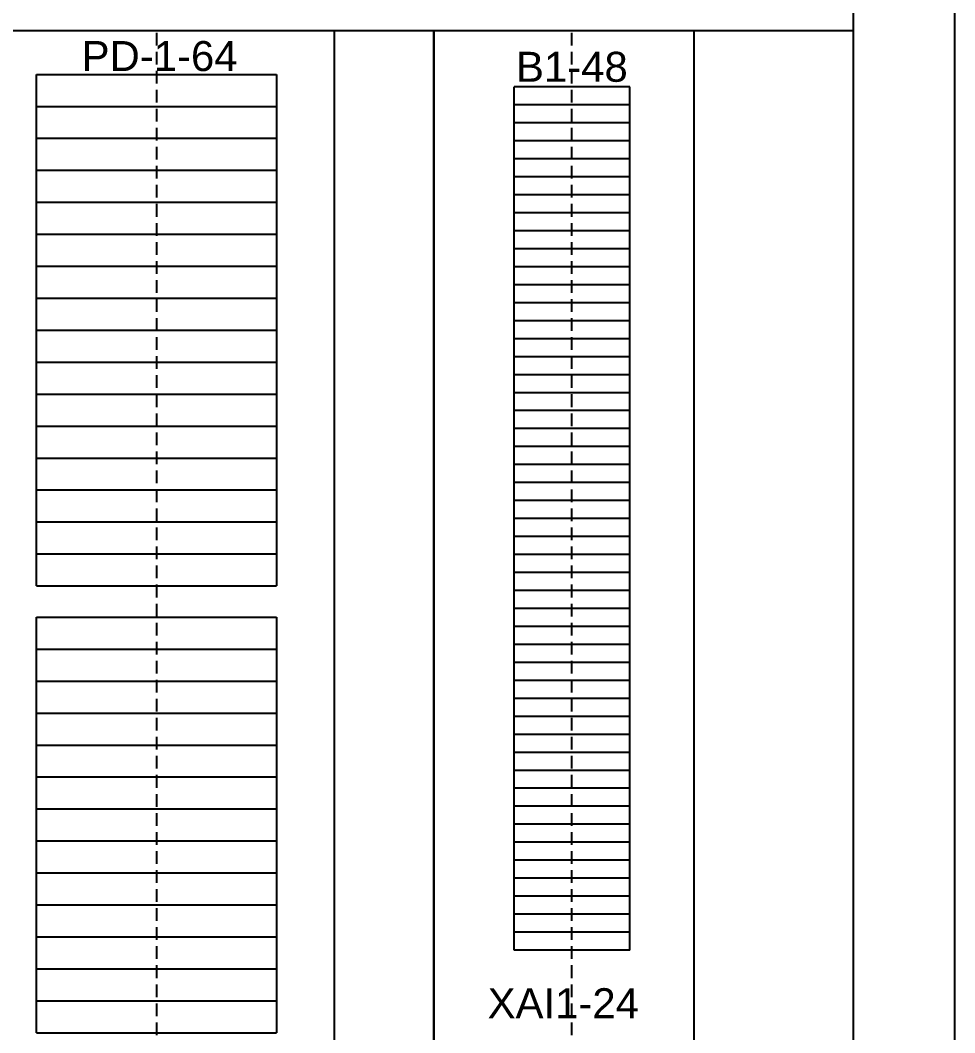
# Model space of a CAD drawing. Extents: x -159874 to -117758, y 9787 to 31117.
# Drawn here: x -149970 to -149503, y 25441 to 25948 of the extents above; entities that cross this region are included whole.
import ezdxf
from ezdxf.enums import TextEntityAlignment as Align

# ---------------------------------------------------------------- set-up
doc = ezdxf.new("R2010")
doc.units = 0
doc.linetypes.add('DASHED2', pattern=[9.525, 6.35, -3.175])
doc.layers.get('0').update_dxf_attribs({"linetype": 'CONTINUOUS'})
doc.styles.add('Arial', font='arial.ttf')

msp = doc.modelspace()

# ---------------------------------------------------------------- linework, layer by layer
at = {"color": 6}
msp.add_line((-149502.73629, 24482.60839), (-149502.73629, 26582.60839), dxfattribs=at)
at = {"color": 4}
for p, q in [((-149553.36129, 24632.60839), (-149553.36129, 26522.60839)), ((-150253.36129, 25942.6084), (-149553.36129, 25942.6084)), ((-149813.36129, 25942.6084), (-149813.36129, 24782.60839)), ((-149763.36129, 25942.6084), (-149763.36129, 24782.60839)), ((-149763.36129, 24782.60839), (-149763.36129, 25942.6084)), ((-149633.36129, 25942.6084), (-149633.36129, 24782.60839))]:
    msp.add_line(p, q, dxfattribs=at)
at = {"color": 1, "linetype": 'DASHED2'}
for p, q in [((-149901.99981, 24782.60839), (-149901.99981, 25942.6084)), ((-149694.29216, 24782.60839), (-149694.29216, 25942.6084))]:
    msp.add_line(p, q, dxfattribs=at)
at = {"color": 3}
for p, q in [((-149962.19819, 25920.62726), (-149842.19819, 25920.62726)), ((-149962.19819, 25920.62726), (-149842.19819, 25920.62726)), ((-149962.19819, 25920.62726), (-149842.19819, 25920.62726)), ((-149962.19819, 25920.62725), (-149842.19819, 25920.62725)), ((-149962.19819, 25920.62725), (-149842.19819, 25920.62725)), ((-149962.19819, 25904.62726), (-149962.19819, 25920.62725)), ((-149842.19819, 25920.62725), (-149842.19819, 25904.62726)), ((-149962.19819, 25904.62726), (-149842.19819, 25904.62726)), ((-149962.19819, 25904.62726), (-149842.19819, 25904.62726)), ((-149962.19819, 25904.62726), (-149842.19819, 25904.62726)), ((-149962.19819, 25904.62726), (-149842.19819, 25904.62726)), ((-149962.19819, 25904.62726), (-149842.19819, 25904.62726)), ((-149962.19819, 25904.62726), (-149842.19819, 25904.62726)), ((-149962.19819, 25904.62725), (-149842.19819, 25904.62725)), ((-149962.19819, 25904.62725), (-149842.19819, 25904.62725)), ((-149962.19819, 25904.62725), (-149842.19819, 25904.62725)), ((-149962.19819, 25904.62725), (-149842.19819, 25904.62725)), ((-149962.19819, 25888.62726), (-149962.19819, 25904.62725)), ((-149842.19819, 25904.62725), (-149842.19819, 25888.62726)), ((-149962.19819, 25888.62726), (-149842.19819, 25888.62726)), ((-149962.19819, 25888.62726), (-149842.19819, 25888.62726)), ((-149962.19819, 25888.62726), (-149842.19819, 25888.62726)), ((-149962.19819, 25888.62726), (-149842.19819, 25888.62726)), ((-149962.19819, 25888.62726), (-149842.19819, 25888.62726)), ((-149962.19819, 25888.62726), (-149842.19819, 25888.62726)), ((-149962.19819, 25888.62725), (-149842.19819, 25888.62725)), ((-149962.19819, 25888.62725), (-149842.19819, 25888.62725)), ((-149962.19819, 25888.62725), (-149842.19819, 25888.62725)), ((-149962.19819, 25888.62725), (-149842.19819, 25888.62725)), ((-149962.19819, 25872.62726), (-149962.19819, 25888.62725)), ((-149842.19819, 25888.62725), (-149842.19819, 25872.62726)), ((-149962.19819, 25872.62726), (-149842.19819, 25872.62726)), ((-149962.19819, 25872.62726), (-149842.19819, 25872.62726)), ((-149962.19819, 25872.62726), (-149842.19819, 25872.62726)), ((-149962.19819, 25872.62726), (-149842.19819, 25872.62726)), ((-149962.19819, 25872.62726), (-149842.19819, 25872.62726)), ((-149962.19819, 25872.62726), (-149842.19819, 25872.62726)), ((-149962.19819, 25872.62725), (-149842.19819, 25872.62725)), ((-149962.19819, 25872.62725), (-149842.19819, 25872.62725)), ((-149962.19819, 25872.62725), (-149842.19819, 25872.62725)), ((-149962.19819, 25872.62725), (-149842.19819, 25872.62725)), ((-149962.19819, 25856.62726), (-149962.19819, 25872.62725)), ((-149842.19819, 25872.62725), (-149842.19819, 25856.62726)), ((-149962.19819, 25856.62726), (-149842.19819, 25856.62726)), ((-149962.19819, 25856.62726), (-149842.19819, 25856.62726)), ((-149962.19819, 25856.62726), (-149842.19819, 25856.62726)), ((-149962.19819, 25856.62726), (-149842.19819, 25856.62726)), ((-149962.19819, 25856.62726), (-149842.19819, 25856.62726)), ((-149962.19819, 25856.62726), (-149842.19819, 25856.62726)), ((-149962.19819, 25856.62725), (-149842.19819, 25856.62725)), ((-149962.19819, 25856.62725), (-149842.19819, 25856.62725)), ((-149962.19819, 25856.62725), (-149842.19819, 25856.62725)), ((-149962.19819, 25856.62725), (-149842.19819, 25856.62725)), ((-149962.19819, 25840.62726), (-149962.19819, 25856.62725)), ((-149842.19819, 25856.62725), (-149842.19819, 25840.62726)), ((-149962.19819, 25840.62726), (-149842.19819, 25840.62726)), ((-149962.19819, 25840.62726), (-149842.19819, 25840.62726)), ((-149962.19819, 25840.62726), (-149842.19819, 25840.62726)), ((-149962.19819, 25840.62726), (-149842.19819, 25840.62726)), ((-149962.19819, 25840.62726), (-149842.19819, 25840.62726)), ((-149962.19819, 25840.62726), (-149842.19819, 25840.62726)), ((-149962.19819, 25840.62725), (-149842.19819, 25840.62725)), ((-149962.19819, 25840.62725), (-149842.19819, 25840.62725)), ((-149962.19819, 25840.62725), (-149842.19819, 25840.62725)), ((-149962.19819, 25840.62725), (-149842.19819, 25840.62725)), ((-149962.19819, 25824.62726), (-149962.19819, 25840.62725)), ((-149842.19819, 25840.62725), (-149842.19819, 25824.62726)), ((-149962.19819, 25824.62726), (-149842.19819, 25824.62726)), ((-149962.19819, 25824.62726), (-149842.19819, 25824.62726)), ((-149962.19819, 25824.62726), (-149842.19819, 25824.62726)), ((-149962.19819, 25824.62726), (-149842.19819, 25824.62726)), ((-149962.19819, 25824.62726), (-149842.19819, 25824.62726)), ((-149962.19819, 25824.62726), (-149842.19819, 25824.62726)), ((-149962.19819, 25824.62725), (-149842.19819, 25824.62725)), ((-149962.19819, 25824.62725), (-149842.19819, 25824.62725)), ((-149962.19819, 25824.62725), (-149842.19819, 25824.62725)), ((-149962.19819, 25824.62725), (-149842.19819, 25824.62725)), ((-149962.19819, 25808.62726), (-149962.19819, 25824.62725)), ((-149842.19819, 25824.62725), (-149842.19819, 25808.62726)), ((-149962.19819, 25808.62726), (-149842.19819, 25808.62726)), ((-149962.19819, 25808.62726), (-149842.19819, 25808.62726)), ((-149962.19819, 25808.62726), (-149842.19819, 25808.62726)), ((-149962.19819, 25808.62726), (-149842.19819, 25808.62726)), ((-149962.19819, 25808.62726), (-149842.19819, 25808.62726)), ((-149962.19819, 25808.62726), (-149842.19819, 25808.62726)), ((-149962.19819, 25808.62725), (-149842.19819, 25808.62725)), ((-149962.19819, 25808.62725), (-149842.19819, 25808.62725)), ((-149962.19819, 25808.62725), (-149842.19819, 25808.62725)), ((-149962.19819, 25808.62725), (-149842.19819, 25808.62725)), ((-149962.19819, 25792.62726), (-149962.19819, 25808.62725)), ((-149842.19819, 25808.62725), (-149842.19819, 25792.62726)), ((-149962.19819, 25792.62726), (-149842.19819, 25792.62726)), ((-149962.19819, 25792.62726), (-149842.19819, 25792.62726)), ((-149962.19819, 25792.62726), (-149842.19819, 25792.62726)), ((-149962.19819, 25792.62726), (-149842.19819, 25792.62726)), ((-149962.19819, 25792.62726), (-149842.19819, 25792.62726)), ((-149962.19819, 25792.62726), (-149842.19819, 25792.62726)), ((-149962.19819, 25792.62725), (-149842.19819, 25792.62725)), ((-149962.19819, 25792.62725), (-149842.19819, 25792.62725)), ((-149962.19819, 25792.62725), (-149842.19819, 25792.62725)), ((-149962.19819, 25792.62725), (-149842.19819, 25792.62725)), ((-149962.19819, 25776.62726), (-149962.19819, 25792.62725)), ((-149842.19819, 25792.62725), (-149842.19819, 25776.62726)), ((-149962.19819, 25776.62726), (-149842.19819, 25776.62726)), ((-149962.19819, 25776.62726), (-149842.19819, 25776.62726)), ((-149962.19819, 25776.62726), (-149842.19819, 25776.62726)), ((-149962.19819, 25776.62726), (-149842.19819, 25776.62726)), ((-149962.19819, 25776.62726), (-149842.19819, 25776.62726)), ((-149962.19819, 25776.62726), (-149842.19819, 25776.62726)), ((-149962.19819, 25776.62725), (-149842.19819, 25776.62725)), ((-149962.19819, 25776.62725), (-149842.19819, 25776.62725)), ((-149962.19819, 25776.62725), (-149842.19819, 25776.62725)), ((-149962.19819, 25776.62725), (-149842.19819, 25776.62725)), ((-149962.19819, 25760.62726), (-149962.19819, 25776.62725)), ((-149842.19819, 25776.62725), (-149842.19819, 25760.62726)), ((-149962.19819, 25760.62726), (-149842.19819, 25760.62726)), ((-149962.19819, 25760.62726), (-149842.19819, 25760.62726)), ((-149962.19819, 25760.62726), (-149842.19819, 25760.62726)), ((-149962.19819, 25760.62726), (-149842.19819, 25760.62726)), ((-149962.19819, 25760.62726), (-149842.19819, 25760.62726)), ((-149962.19819, 25760.62726), (-149842.19819, 25760.62726)), ((-149962.19819, 25760.62725), (-149842.19819, 25760.62725)), ((-149962.19819, 25760.62725), (-149842.19819, 25760.62725)), ((-149962.19819, 25760.62725), (-149842.19819, 25760.62725)), ((-149962.19819, 25760.62725), (-149842.19819, 25760.62725)), ((-149962.19819, 25744.62726), (-149962.19819, 25760.62725)), ((-149842.19819, 25760.62725), (-149842.19819, 25744.62726)), ((-149962.19819, 25744.62726), (-149842.19819, 25744.62726)), ((-149962.19819, 25744.62726), (-149842.19819, 25744.62726)), ((-149962.19819, 25744.62726), (-149842.19819, 25744.62726)), ((-149962.19819, 25744.62726), (-149842.19819, 25744.62726)), ((-149962.19819, 25744.62726), (-149842.19819, 25744.62726)), ((-149962.19819, 25744.62726), (-149842.19819, 25744.62726)), ((-149962.19819, 25744.62725), (-149842.19819, 25744.62725)), ((-149962.19819, 25744.62725), (-149842.19819, 25744.62725)), ((-149962.19819, 25744.62725), (-149842.19819, 25744.62725)), ((-149962.19819, 25744.62725), (-149842.19819, 25744.62725)), ((-149962.19819, 25728.62726), (-149962.19819, 25744.62725)), ((-149842.19819, 25744.62725), (-149842.19819, 25728.62726)), ((-149962.19819, 25728.62726), (-149842.19819, 25728.62726)), ((-149962.19819, 25728.62726), (-149842.19819, 25728.62726)), ((-149962.19819, 25728.62726), (-149842.19819, 25728.62726)), ((-149962.19819, 25728.62726), (-149842.19819, 25728.62726)), ((-149962.19819, 25728.62726), (-149842.19819, 25728.62726)), ((-149962.19819, 25728.62726), (-149842.19819, 25728.62726)), ((-149962.19819, 25728.62725), (-149842.19819, 25728.62725)), ((-149962.19819, 25728.62725), (-149842.19819, 25728.62725)), ((-149962.19819, 25728.62725), (-149842.19819, 25728.62725)), ((-149962.19819, 25728.62725), (-149842.19819, 25728.62725)), ((-149962.19819, 25712.62726), (-149962.19819, 25728.62725)), ((-149842.19819, 25728.62725), (-149842.19819, 25712.62726)), ((-149962.19819, 25712.62726), (-149842.19819, 25712.62726)), ((-149962.19819, 25712.62726), (-149842.19819, 25712.62726)), ((-149962.19819, 25712.62726), (-149842.19819, 25712.62726)), ((-149962.19819, 25712.62726), (-149842.19819, 25712.62726)), ((-149962.19819, 25712.62726), (-149842.19819, 25712.62726)), ((-149962.19819, 25712.62726), (-149842.19819, 25712.62726)), ((-149962.19819, 25712.62725), (-149842.19819, 25712.62725)), ((-149962.19819, 25712.62725), (-149842.19819, 25712.62725)), ((-149962.19819, 25712.62725), (-149842.19819, 25712.62725)), ((-149962.19819, 25712.62725), (-149842.19819, 25712.62725)), ((-149962.19819, 25696.62726), (-149962.19819, 25712.62725)), ((-149842.19819, 25712.62725), (-149842.19819, 25696.62726)), ((-149962.19819, 25696.62726), (-149842.19819, 25696.62726)), ((-149962.19819, 25696.62726), (-149842.19819, 25696.62726)), ((-149962.19819, 25696.62726), (-149842.19819, 25696.62726)), ((-149962.19819, 25696.62726), (-149842.19819, 25696.62726)), ((-149962.19819, 25696.62726), (-149842.19819, 25696.62726)), ((-149962.19819, 25696.62726), (-149842.19819, 25696.62726)), ((-149962.19819, 25696.62725), (-149842.19819, 25696.62725)), ((-149962.19819, 25696.62725), (-149842.19819, 25696.62725)), ((-149962.19819, 25696.62725), (-149842.19819, 25696.62725)), ((-149962.19819, 25696.62725), (-149842.19819, 25696.62725)), ((-149962.19819, 25680.62726), (-149962.19819, 25696.62725)), ((-149842.19819, 25696.62725), (-149842.19819, 25680.62726)), ((-149962.19819, 25680.62726), (-149842.19819, 25680.62726)), ((-149962.19819, 25680.62726), (-149842.19819, 25680.62726)), ((-149962.19819, 25680.62726), (-149842.19819, 25680.62726)), ((-149962.19819, 25680.62726), (-149842.19819, 25680.62726)), ((-149962.19819, 25680.62726), (-149842.19819, 25680.62726)), ((-149962.19819, 25680.62726), (-149842.19819, 25680.62726)), ((-149962.19819, 25680.62725), (-149842.19819, 25680.62725)), ((-149962.19819, 25680.62725), (-149842.19819, 25680.62725)), ((-149962.19819, 25680.62725), (-149842.19819, 25680.62725)), ((-149962.19819, 25680.62725), (-149842.19819, 25680.62725)), ((-149962.19819, 25664.62726), (-149962.19819, 25680.62725)), ((-149842.19819, 25680.62725), (-149842.19819, 25664.62726)), ((-149962.19819, 25664.62726), (-149842.19819, 25664.62726)), ((-149962.19819, 25664.62726), (-149842.19819, 25664.62726)), ((-149962.19819, 25664.62726), (-149842.19819, 25664.62726)), ((-149962.19819, 25664.62725), (-149842.19819, 25664.62725)), ((-149962.19819, 25664.62725), (-149842.19819, 25664.62725)), ((-149962.19819, 25649.01582), (-149842.19819, 25649.01582)), ((-149962.19819, 25649.01582), (-149842.19819, 25649.01582)), ((-149962.19819, 25649.01582), (-149842.19819, 25649.01582)), ((-149962.19819, 25649.0158), (-149842.19819, 25649.0158)), ((-149962.19819, 25649.0158), (-149842.19819, 25649.0158)), ((-149962.19819, 25633.01582), (-149962.19819, 25649.0158)), ((-149842.19819, 25649.0158), (-149842.19819, 25633.01582)), ((-149962.19819, 25633.01582), (-149842.19819, 25633.01582)), ((-149962.19819, 25633.01582), (-149842.19819, 25633.01582)), ((-149962.19819, 25633.01582), (-149842.19819, 25633.01582)), ((-149962.19819, 25633.01582), (-149842.19819, 25633.01582)), ((-149962.19819, 25633.01582), (-149842.19819, 25633.01582)), ((-149962.19819, 25633.01582), (-149842.19819, 25633.01582)), ((-149962.19819, 25633.0158), (-149842.19819, 25633.0158)), ((-149962.19819, 25633.0158), (-149842.19819, 25633.0158)), ((-149962.19819, 25633.0158), (-149842.19819, 25633.0158)), ((-149962.19819, 25633.0158), (-149842.19819, 25633.0158)), ((-149962.19819, 25617.01582), (-149962.19819, 25633.0158)), ((-149842.19819, 25633.0158), (-149842.19819, 25617.01582)), ((-149962.19819, 25617.01582), (-149842.19819, 25617.01582)), ((-149962.19819, 25617.01582), (-149842.19819, 25617.01582)), ((-149962.19819, 25617.01582), (-149842.19819, 25617.01582)), ((-149962.19819, 25617.01582), (-149842.19819, 25617.01582)), ((-149962.19819, 25617.01582), (-149842.19819, 25617.01582)), ((-149962.19819, 25617.01582), (-149842.19819, 25617.01582)), ((-149962.19819, 25617.0158), (-149842.19819, 25617.0158)), ((-149962.19819, 25617.0158), (-149842.19819, 25617.0158)), ((-149962.19819, 25617.0158), (-149842.19819, 25617.0158)), ((-149962.19819, 25617.0158), (-149842.19819, 25617.0158)), ((-149962.19819, 25601.01582), (-149962.19819, 25617.0158)), ((-149842.19819, 25617.0158), (-149842.19819, 25601.01582)), ((-149962.19819, 25601.01582), (-149842.19819, 25601.01582)), ((-149962.19819, 25601.01582), (-149842.19819, 25601.01582)), ((-149962.19819, 25601.01582), (-149842.19819, 25601.01582)), ((-149962.19819, 25601.01582), (-149842.19819, 25601.01582)), ((-149962.19819, 25601.01582), (-149842.19819, 25601.01582)), ((-149962.19819, 25601.01582), (-149842.19819, 25601.01582)), ((-149962.19819, 25601.0158), (-149842.19819, 25601.0158)), ((-149962.19819, 25601.0158), (-149842.19819, 25601.0158)), ((-149962.19819, 25601.0158), (-149842.19819, 25601.0158)), ((-149962.19819, 25601.0158), (-149842.19819, 25601.0158)), ((-149962.19819, 25585.01582), (-149962.19819, 25601.0158)), ((-149842.19819, 25601.0158), (-149842.19819, 25585.01582)), ((-149962.19819, 25585.01582), (-149842.19819, 25585.01582)), ((-149962.19819, 25585.01582), (-149842.19819, 25585.01582)), ((-149962.19819, 25585.01582), (-149842.19819, 25585.01582)), ((-149962.19819, 25585.01582), (-149842.19819, 25585.01582)), ((-149962.19819, 25585.01582), (-149842.19819, 25585.01582)), ((-149962.19819, 25585.01582), (-149842.19819, 25585.01582)), ((-149962.19819, 25585.0158), (-149842.19819, 25585.0158)), ((-149962.19819, 25585.0158), (-149842.19819, 25585.0158)), ((-149962.19819, 25585.0158), (-149842.19819, 25585.0158)), ((-149962.19819, 25585.0158), (-149842.19819, 25585.0158)), ((-149962.19819, 25569.01582), (-149962.19819, 25585.0158)), ((-149842.19819, 25585.0158), (-149842.19819, 25569.01582)), ((-149962.19819, 25569.01582), (-149842.19819, 25569.01582)), ((-149962.19819, 25569.01582), (-149842.19819, 25569.01582)), ((-149962.19819, 25569.01582), (-149842.19819, 25569.01582)), ((-149962.19819, 25569.01582), (-149842.19819, 25569.01582)), ((-149962.19819, 25569.01582), (-149842.19819, 25569.01582)), ((-149962.19819, 25569.01582), (-149842.19819, 25569.01582)), ((-149962.19819, 25569.0158), (-149842.19819, 25569.0158)), ((-149962.19819, 25569.0158), (-149842.19819, 25569.0158)), ((-149962.19819, 25569.0158), (-149842.19819, 25569.0158)), ((-149962.19819, 25569.0158), (-149842.19819, 25569.0158)), ((-149962.19819, 25553.01582), (-149962.19819, 25569.0158)), ((-149842.19819, 25569.0158), (-149842.19819, 25553.01582)), ((-149962.19819, 25553.01582), (-149842.19819, 25553.01582)), ((-149962.19819, 25553.01582), (-149842.19819, 25553.01582)), ((-149962.19819, 25553.01582), (-149842.19819, 25553.01582)), ((-149962.19819, 25553.01582), (-149842.19819, 25553.01582)), ((-149962.19819, 25553.01582), (-149842.19819, 25553.01582)), ((-149962.19819, 25553.01582), (-149842.19819, 25553.01582)), ((-149962.19819, 25553.0158), (-149842.19819, 25553.0158)), ((-149962.19819, 25553.0158), (-149842.19819, 25553.0158)), ((-149962.19819, 25553.0158), (-149842.19819, 25553.0158)), ((-149962.19819, 25553.0158), (-149842.19819, 25553.0158)), ((-149962.19819, 25537.01582), (-149962.19819, 25553.0158)), ((-149842.19819, 25553.0158), (-149842.19819, 25537.01582)), ((-149962.19819, 25537.01582), (-149842.19819, 25537.01582)), ((-149962.19819, 25537.01582), (-149842.19819, 25537.01582)), ((-149962.19819, 25537.01582), (-149842.19819, 25537.01582)), ((-149962.19819, 25537.01582), (-149842.19819, 25537.01582)), ((-149962.19819, 25537.01582), (-149842.19819, 25537.01582)), ((-149962.19819, 25537.01582), (-149842.19819, 25537.01582)), ((-149962.19819, 25537.0158), (-149842.19819, 25537.0158)), ((-149962.19819, 25537.0158), (-149842.19819, 25537.0158)), ((-149962.19819, 25537.0158), (-149842.19819, 25537.0158)), ((-149962.19819, 25537.0158), (-149842.19819, 25537.0158)), ((-149962.19819, 25521.01582), (-149962.19819, 25537.0158)), ((-149842.19819, 25537.0158), (-149842.19819, 25521.01582)), ((-149962.19819, 25521.01582), (-149842.19819, 25521.01582)), ((-149962.19819, 25521.01582), (-149842.19819, 25521.01582)), ((-149962.19819, 25521.01582), (-149842.19819, 25521.01582)), ((-149962.19819, 25521.01582), (-149842.19819, 25521.01582)), ((-149962.19819, 25521.01582), (-149842.19819, 25521.01582)), ((-149962.19819, 25521.01582), (-149842.19819, 25521.01582)), ((-149962.19819, 25521.0158), (-149842.19819, 25521.0158)), ((-149962.19819, 25521.0158), (-149842.19819, 25521.0158)), ((-149962.19819, 25521.0158), (-149842.19819, 25521.0158)), ((-149962.19819, 25521.0158), (-149842.19819, 25521.0158)), ((-149962.19819, 25505.01582), (-149962.19819, 25521.0158)), ((-149842.19819, 25521.0158), (-149842.19819, 25505.01582)), ((-149962.19819, 25505.01582), (-149842.19819, 25505.01582)), ((-149962.19819, 25505.01582), (-149842.19819, 25505.01582)), ((-149962.19819, 25505.01582), (-149842.19819, 25505.01582)), ((-149962.19819, 25505.01582), (-149842.19819, 25505.01582)), ((-149962.19819, 25505.01582), (-149842.19819, 25505.01582)), ((-149962.19819, 25505.01582), (-149842.19819, 25505.01582)), ((-149962.19819, 25505.0158), (-149842.19819, 25505.0158)), ((-149962.19819, 25505.0158), (-149842.19819, 25505.0158)), ((-149962.19819, 25505.0158), (-149842.19819, 25505.0158)), ((-149962.19819, 25505.0158), (-149842.19819, 25505.0158)), ((-149962.19819, 25489.01582), (-149962.19819, 25505.0158)), ((-149842.19819, 25505.0158), (-149842.19819, 25489.01582)), ((-149962.19819, 25489.01582), (-149842.19819, 25489.01582)), ((-149962.19819, 25489.01582), (-149842.19819, 25489.01582)), ((-149962.19819, 25489.01582), (-149842.19819, 25489.01582)), ((-149962.19819, 25489.01582), (-149842.19819, 25489.01582)), ((-149962.19819, 25489.01582), (-149842.19819, 25489.01582)), ((-149962.19819, 25489.01582), (-149842.19819, 25489.01582)), ((-149962.19819, 25489.0158), (-149842.19819, 25489.0158)), ((-149962.19819, 25489.0158), (-149842.19819, 25489.0158)), ((-149962.19819, 25489.0158), (-149842.19819, 25489.0158)), ((-149962.19819, 25489.0158), (-149842.19819, 25489.0158)), ((-149962.19819, 25473.01582), (-149962.19819, 25489.0158)), ((-149842.19819, 25489.0158), (-149842.19819, 25473.01582)), ((-149962.19819, 25473.01582), (-149842.19819, 25473.01582)), ((-149962.19819, 25473.01582), (-149842.19819, 25473.01582)), ((-149962.19819, 25473.01582), (-149842.19819, 25473.01582)), ((-149962.19819, 25473.01582), (-149842.19819, 25473.01582)), ((-149962.19819, 25473.01582), (-149842.19819, 25473.01582)), ((-149962.19819, 25473.01582), (-149842.19819, 25473.01582)), ((-149962.19819, 25473.0158), (-149842.19819, 25473.0158)), ((-149962.19819, 25473.0158), (-149842.19819, 25473.0158)), ((-149962.19819, 25473.0158), (-149842.19819, 25473.0158)), ((-149962.19819, 25473.0158), (-149842.19819, 25473.0158)), ((-149962.19819, 25457.01582), (-149962.19819, 25473.0158)), ((-149842.19819, 25473.0158), (-149842.19819, 25457.01582)), ((-149962.19819, 25457.01582), (-149842.19819, 25457.01582)), ((-149962.19819, 25457.01582), (-149842.19819, 25457.01582)), ((-149962.19819, 25457.01582), (-149842.19819, 25457.01582)), ((-149962.19819, 25457.01582), (-149842.19819, 25457.01582)), ((-149962.19819, 25457.01582), (-149842.19819, 25457.01582)), ((-149962.19819, 25457.01582), (-149842.19819, 25457.01582)), ((-149962.19819, 25457.0158), (-149842.19819, 25457.0158)), ((-149962.19819, 25457.0158), (-149842.19819, 25457.0158)), ((-149962.19819, 25457.0158), (-149842.19819, 25457.0158)), ((-149962.19819, 25457.0158), (-149842.19819, 25457.0158)), ((-149962.19819, 25441.01582), (-149962.19819, 25457.0158)), ((-149842.19819, 25457.0158), (-149842.19819, 25441.01582)), ((-149962.19819, 25441.01582), (-149842.19819, 25441.01582)), ((-149962.19819, 25441.01582), (-149842.19819, 25441.01582)), ((-149962.19819, 25441.01582), (-149842.19819, 25441.01582)), ((-149962.19819, 25441.01582), (-149842.19819, 25441.01582)), ((-149962.19819, 25441.01582), (-149842.19819, 25441.01582)), ((-149962.19819, 25441.01582), (-149842.19819, 25441.01582))]:
    msp.add_line(p, q, dxfattribs=at)
at = {"color": 1}
for p, q in [((-149723.26822, 25905.33455), (-149723.26822, 25914.33455)), ((-149665.26822, 25914.33455), (-149723.26822, 25914.33455)), ((-149665.26822, 25905.33455), (-149665.26822, 25914.33455)), ((-149665.26822, 25905.33455), (-149723.26822, 25905.33455)), ((-149665.26822, 25905.33455), (-149723.26822, 25905.33455)), ((-149665.26822, 25905.33455), (-149723.26822, 25905.33455)), ((-149665.26822, 25905.33455), (-149723.26822, 25905.33455)), ((-149665.26822, 25905.33455), (-149723.26822, 25905.33455)), ((-149723.26822, 25896.33455), (-149723.26822, 25905.33455)), ((-149665.26822, 25905.33455), (-149723.26822, 25905.33455)), ((-149665.26822, 25896.33455), (-149665.26822, 25905.33455)), ((-149665.26822, 25896.33455), (-149723.26822, 25896.33455)), ((-149665.26822, 25896.33455), (-149723.26822, 25896.33455)), ((-149665.26822, 25896.33455), (-149723.26822, 25896.33455)), ((-149665.26822, 25896.33455), (-149723.26822, 25896.33455)), ((-149665.26822, 25896.33455), (-149723.26822, 25896.33455)), ((-149723.26822, 25887.33455), (-149723.26822, 25896.33455)), ((-149665.26822, 25896.33455), (-149723.26822, 25896.33455)), ((-149665.26822, 25887.33455), (-149665.26822, 25896.33455)), ((-149665.26822, 25887.33455), (-149723.26822, 25887.33455)), ((-149665.26822, 25887.33455), (-149723.26822, 25887.33455)), ((-149665.26822, 25887.33455), (-149723.26822, 25887.33455)), ((-149665.26822, 25887.33455), (-149723.26822, 25887.33455)), ((-149665.26822, 25887.33455), (-149723.26822, 25887.33455)), ((-149723.26822, 25878.33455), (-149723.26822, 25887.33455)), ((-149665.26822, 25887.33455), (-149723.26822, 25887.33455)), ((-149665.26822, 25878.33455), (-149665.26822, 25887.33455)), ((-149665.26822, 25878.33455), (-149723.26822, 25878.33455)), ((-149665.26822, 25878.33455), (-149723.26822, 25878.33455)), ((-149665.26822, 25878.33455), (-149723.26822, 25878.33455)), ((-149665.26822, 25878.33455), (-149723.26822, 25878.33455)), ((-149665.26822, 25878.33455), (-149723.26822, 25878.33455)), ((-149723.26822, 25869.33455), (-149723.26822, 25878.33455)), ((-149665.26822, 25878.33455), (-149723.26822, 25878.33455)), ((-149665.26822, 25869.33455), (-149665.26822, 25878.33455)), ((-149665.26822, 25869.33455), (-149723.26822, 25869.33455)), ((-149665.26822, 25869.33455), (-149723.26822, 25869.33455)), ((-149665.26822, 25869.33455), (-149723.26822, 25869.33455)), ((-149665.26822, 25869.33455), (-149723.26822, 25869.33455)), ((-149665.26822, 25869.33455), (-149723.26822, 25869.33455)), ((-149723.26822, 25860.33455), (-149723.26822, 25869.33455)), ((-149665.26822, 25869.33455), (-149723.26822, 25869.33455)), ((-149665.26822, 25860.33455), (-149665.26822, 25869.33455)), ((-149665.26822, 25860.33455), (-149723.26822, 25860.33455)), ((-149665.26822, 25860.33455), (-149723.26822, 25860.33455)), ((-149665.26822, 25860.33455), (-149723.26822, 25860.33455)), ((-149665.26822, 25860.33455), (-149723.26822, 25860.33455)), ((-149665.26822, 25860.33455), (-149723.26822, 25860.33455)), ((-149723.26822, 25851.33455), (-149723.26822, 25860.33455)), ((-149665.26822, 25860.33455), (-149723.26822, 25860.33455)), ((-149665.26822, 25851.33455), (-149665.26822, 25860.33455)), ((-149665.26822, 25851.33455), (-149723.26822, 25851.33455)), ((-149665.26822, 25851.33455), (-149723.26822, 25851.33455)), ((-149665.26822, 25851.33455), (-149723.26822, 25851.33455)), ((-149665.26822, 25851.33455), (-149723.26822, 25851.33455)), ((-149665.26822, 25851.33455), (-149723.26822, 25851.33455)), ((-149723.26822, 25842.33455), (-149723.26822, 25851.33455)), ((-149665.26822, 25851.33455), (-149723.26822, 25851.33455)), ((-149665.26822, 25842.33455), (-149665.26822, 25851.33455)), ((-149665.26822, 25842.33455), (-149723.26822, 25842.33455)), ((-149665.26822, 25842.33455), (-149723.26822, 25842.33455)), ((-149665.26822, 25842.33455), (-149723.26822, 25842.33455)), ((-149665.26822, 25842.33455), (-149723.26822, 25842.33455)), ((-149665.26822, 25842.33455), (-149723.26822, 25842.33455)), ((-149723.26822, 25833.33455), (-149723.26822, 25842.33455)), ((-149665.26822, 25842.33455), (-149723.26822, 25842.33455)), ((-149665.26822, 25833.33455), (-149665.26822, 25842.33455)), ((-149665.26822, 25833.33455), (-149723.26822, 25833.33455)), ((-149665.26822, 25833.33455), (-149723.26822, 25833.33455)), ((-149665.26822, 25833.33455), (-149723.26822, 25833.33455)), ((-149665.26822, 25833.33455), (-149723.26822, 25833.33455)), ((-149665.26822, 25833.33455), (-149723.26822, 25833.33455)), ((-149723.26822, 25824.33455), (-149723.26822, 25833.33455)), ((-149665.26822, 25833.33455), (-149723.26822, 25833.33455)), ((-149665.26822, 25824.33455), (-149665.26822, 25833.33455)), ((-149665.26822, 25824.33455), (-149723.26822, 25824.33455)), ((-149665.26822, 25824.33455), (-149723.26822, 25824.33455)), ((-149665.26822, 25824.33455), (-149723.26822, 25824.33455)), ((-149665.26822, 25824.33455), (-149723.26822, 25824.33455)), ((-149665.26822, 25824.33455), (-149723.26822, 25824.33455)), ((-149723.26822, 25815.33455), (-149723.26822, 25824.33455)), ((-149665.26822, 25824.33455), (-149723.26822, 25824.33455)), ((-149665.26822, 25815.33455), (-149665.26822, 25824.33455)), ((-149665.26822, 25815.33455), (-149723.26822, 25815.33455)), ((-149665.26822, 25815.33455), (-149723.26822, 25815.33455)), ((-149665.26822, 25815.33455), (-149723.26822, 25815.33455)), ((-149665.26822, 25815.33455), (-149723.26822, 25815.33455)), ((-149665.26822, 25815.33455), (-149723.26822, 25815.33455)), ((-149723.26822, 25806.33455), (-149723.26822, 25815.33455)), ((-149665.26822, 25815.33455), (-149723.26822, 25815.33455)), ((-149665.26822, 25806.33455), (-149665.26822, 25815.33455)), ((-149665.26822, 25806.33455), (-149723.26822, 25806.33455)), ((-149665.26822, 25806.33455), (-149723.26822, 25806.33455)), ((-149665.26822, 25806.33455), (-149723.26822, 25806.33455)), ((-149665.26822, 25806.33455), (-149723.26822, 25806.33455)), ((-149665.26822, 25806.33455), (-149723.26822, 25806.33455)), ((-149723.26822, 25797.33455), (-149723.26822, 25806.33455)), ((-149665.26822, 25806.33455), (-149723.26822, 25806.33455)), ((-149665.26822, 25797.33455), (-149665.26822, 25806.33455)), ((-149665.26822, 25797.33455), (-149723.26822, 25797.33455)), ((-149665.26822, 25797.33455), (-149723.26822, 25797.33455)), ((-149665.26822, 25797.33455), (-149723.26822, 25797.33455)), ((-149665.26822, 25797.33455), (-149723.26822, 25797.33455)), ((-149665.26822, 25797.33455), (-149723.26822, 25797.33455)), ((-149723.26822, 25788.33455), (-149723.26822, 25797.33455)), ((-149665.26822, 25797.33455), (-149723.26822, 25797.33455)), ((-149665.26822, 25788.33455), (-149665.26822, 25797.33455)), ((-149665.26822, 25788.33455), (-149723.26822, 25788.33455)), ((-149665.26822, 25788.33455), (-149723.26822, 25788.33455)), ((-149665.26822, 25788.33455), (-149723.26822, 25788.33455)), ((-149665.26822, 25788.33455), (-149723.26822, 25788.33455)), ((-149665.26822, 25788.33455), (-149723.26822, 25788.33455)), ((-149723.26822, 25779.33455), (-149723.26822, 25788.33455)), ((-149665.26822, 25788.33455), (-149723.26822, 25788.33455)), ((-149665.26822, 25779.33455), (-149665.26822, 25788.33455)), ((-149665.26822, 25779.33455), (-149723.26822, 25779.33455)), ((-149665.26822, 25779.33455), (-149723.26822, 25779.33455)), ((-149665.26822, 25779.33455), (-149723.26822, 25779.33455)), ((-149665.26822, 25779.33455), (-149723.26822, 25779.33455)), ((-149665.26822, 25779.33455), (-149723.26822, 25779.33455)), ((-149723.26822, 25770.33455), (-149723.26822, 25779.33455)), ((-149665.26822, 25779.33455), (-149723.26822, 25779.33455)), ((-149665.26822, 25770.33455), (-149665.26822, 25779.33455)), ((-149665.26822, 25770.33455), (-149723.26822, 25770.33455)), ((-149665.26822, 25770.33455), (-149723.26822, 25770.33455)), ((-149665.26822, 25770.33455), (-149723.26822, 25770.33455)), ((-149665.26822, 25770.33455), (-149723.26822, 25770.33455)), ((-149665.26822, 25770.33455), (-149723.26822, 25770.33455)), ((-149723.26822, 25761.33455), (-149723.26822, 25770.33455)), ((-149665.26822, 25770.33455), (-149723.26822, 25770.33455)), ((-149665.26822, 25761.33455), (-149665.26822, 25770.33455)), ((-149665.26822, 25761.33455), (-149723.26822, 25761.33455)), ((-149665.26822, 25761.33455), (-149723.26822, 25761.33455)), ((-149665.26822, 25761.33455), (-149723.26822, 25761.33455)), ((-149665.26822, 25761.33455), (-149723.26822, 25761.33455)), ((-149665.26822, 25761.33455), (-149723.26822, 25761.33455)), ((-149723.26822, 25752.33455), (-149723.26822, 25761.33455)), ((-149665.26822, 25761.33455), (-149723.26822, 25761.33455)), ((-149665.26822, 25752.33455), (-149665.26822, 25761.33455)), ((-149665.26822, 25752.33455), (-149723.26822, 25752.33455)), ((-149665.26822, 25752.33455), (-149723.26822, 25752.33455)), ((-149665.26822, 25752.33455), (-149723.26822, 25752.33455)), ((-149665.26822, 25752.33455), (-149723.26822, 25752.33455)), ((-149665.26822, 25752.33455), (-149723.26822, 25752.33455)), ((-149723.26822, 25743.33455), (-149723.26822, 25752.33455)), ((-149665.26822, 25752.33455), (-149723.26822, 25752.33455)), ((-149665.26822, 25743.33455), (-149665.26822, 25752.33455)), ((-149665.26822, 25743.33455), (-149723.26822, 25743.33455)), ((-149665.26822, 25743.33455), (-149723.26822, 25743.33455)), ((-149665.26822, 25743.33455), (-149723.26822, 25743.33455)), ((-149665.26822, 25743.33455), (-149723.26822, 25743.33455)), ((-149665.26822, 25743.33455), (-149723.26822, 25743.33455)), ((-149723.26822, 25734.33455), (-149723.26822, 25743.33455)), ((-149665.26822, 25743.33455), (-149723.26822, 25743.33455)), ((-149665.26822, 25734.33455), (-149665.26822, 25743.33455)), ((-149665.26822, 25734.33455), (-149723.26822, 25734.33455)), ((-149665.26822, 25734.33455), (-149723.26822, 25734.33455)), ((-149665.26822, 25734.33455), (-149723.26822, 25734.33455)), ((-149665.26822, 25734.33455), (-149723.26822, 25734.33455)), ((-149665.26822, 25734.33455), (-149723.26822, 25734.33455)), ((-149723.26822, 25725.33455), (-149723.26822, 25734.33455)), ((-149665.26822, 25734.33455), (-149723.26822, 25734.33455)), ((-149665.26822, 25725.33455), (-149665.26822, 25734.33455)), ((-149665.26822, 25725.33455), (-149723.26822, 25725.33455)), ((-149665.26822, 25725.33455), (-149723.26822, 25725.33455)), ((-149665.26822, 25725.33455), (-149723.26822, 25725.33455)), ((-149665.26822, 25725.33455), (-149723.26822, 25725.33455)), ((-149665.26822, 25725.33455), (-149723.26822, 25725.33455)), ((-149723.26822, 25716.33455), (-149723.26822, 25725.33455)), ((-149665.26822, 25725.33455), (-149723.26822, 25725.33455)), ((-149665.26822, 25716.33455), (-149665.26822, 25725.33455)), ((-149665.26822, 25716.33455), (-149723.26822, 25716.33455)), ((-149665.26822, 25716.33455), (-149723.26822, 25716.33455)), ((-149665.26822, 25716.33455), (-149723.26822, 25716.33455)), ((-149665.26822, 25716.33455), (-149723.26822, 25716.33455)), ((-149665.26822, 25716.33455), (-149723.26822, 25716.33455)), ((-149723.26822, 25707.33455), (-149723.26822, 25716.33455)), ((-149665.26822, 25716.33455), (-149723.26822, 25716.33455)), ((-149665.26822, 25707.33455), (-149665.26822, 25716.33455)), ((-149665.26822, 25707.33455), (-149723.26822, 25707.33455)), ((-149665.26822, 25707.33455), (-149723.26822, 25707.33455)), ((-149665.26822, 25707.33455), (-149723.26822, 25707.33455)), ((-149665.26822, 25707.33455), (-149723.26822, 25707.33455)), ((-149665.26822, 25707.33455), (-149723.26822, 25707.33455)), ((-149723.26822, 25698.33455), (-149723.26822, 25707.33455)), ((-149665.26822, 25707.33455), (-149723.26822, 25707.33455)), ((-149665.26822, 25698.33455), (-149665.26822, 25707.33455)), ((-149665.26822, 25698.33455), (-149723.26822, 25698.33455)), ((-149665.26822, 25698.33455), (-149723.26822, 25698.33455)), ((-149665.26822, 25698.33455), (-149723.26822, 25698.33455)), ((-149665.26822, 25698.33455), (-149723.26822, 25698.33455)), ((-149665.26822, 25698.33455), (-149723.26822, 25698.33455)), ((-149723.26822, 25689.33455), (-149723.26822, 25698.33455)), ((-149665.26822, 25698.33455), (-149723.26822, 25698.33455)), ((-149665.26822, 25689.33455), (-149665.26822, 25698.33455)), ((-149665.26822, 25689.33455), (-149723.26822, 25689.33455)), ((-149665.26822, 25689.33455), (-149723.26822, 25689.33455)), ((-149665.26822, 25689.33455), (-149723.26822, 25689.33455)), ((-149665.26822, 25689.33455), (-149723.26822, 25689.33455)), ((-149665.26822, 25689.33455), (-149723.26822, 25689.33455)), ((-149723.26822, 25680.33455), (-149723.26822, 25689.33455)), ((-149665.26822, 25689.33455), (-149723.26822, 25689.33455)), ((-149665.26822, 25680.33455), (-149665.26822, 25689.33455)), ((-149665.26822, 25680.33455), (-149723.26822, 25680.33455)), ((-149665.26822, 25680.33455), (-149723.26822, 25680.33455)), ((-149665.26822, 25680.33455), (-149723.26822, 25680.33455)), ((-149665.26822, 25680.33455), (-149723.26822, 25680.33455)), ((-149665.26822, 25680.33455), (-149723.26822, 25680.33455)), ((-149723.26822, 25671.33455), (-149723.26822, 25680.33455)), ((-149665.26822, 25680.33455), (-149723.26822, 25680.33455)), ((-149665.26822, 25671.33455), (-149665.26822, 25680.33455)), ((-149665.26822, 25671.33455), (-149723.26822, 25671.33455)), ((-149665.26822, 25671.33455), (-149723.26822, 25671.33455)), ((-149665.26822, 25671.33455), (-149723.26822, 25671.33455)), ((-149665.26822, 25671.33455), (-149723.26822, 25671.33455)), ((-149665.26822, 25671.33455), (-149723.26822, 25671.33455)), ((-149723.26822, 25662.33455), (-149723.26822, 25671.33455)), ((-149665.26822, 25671.33455), (-149723.26822, 25671.33455)), ((-149665.26822, 25662.33455), (-149665.26822, 25671.33455)), ((-149665.26822, 25662.33455), (-149723.26822, 25662.33455)), ((-149665.26822, 25662.33455), (-149723.26822, 25662.33455)), ((-149665.26822, 25662.33455), (-149723.26822, 25662.33455)), ((-149665.26822, 25662.33455), (-149723.26822, 25662.33455)), ((-149665.26822, 25662.33455), (-149723.26822, 25662.33455)), ((-149723.26822, 25653.33455), (-149723.26822, 25662.33455)), ((-149665.26822, 25662.33455), (-149723.26822, 25662.33455)), ((-149665.26822, 25653.33455), (-149665.26822, 25662.33455)), ((-149665.26822, 25653.33455), (-149723.26822, 25653.33455)), ((-149665.26822, 25653.33455), (-149723.26822, 25653.33455)), ((-149665.26822, 25653.33455), (-149723.26822, 25653.33455)), ((-149665.26822, 25653.33455), (-149723.26822, 25653.33455)), ((-149665.26822, 25653.33455), (-149723.26822, 25653.33455)), ((-149723.26822, 25644.33455), (-149723.26822, 25653.33455)), ((-149665.26822, 25653.33455), (-149723.26822, 25653.33455)), ((-149665.26822, 25644.33455), (-149665.26822, 25653.33455)), ((-149665.26822, 25644.33455), (-149723.26822, 25644.33455)), ((-149665.26822, 25644.33455), (-149723.26822, 25644.33455)), ((-149665.26822, 25644.33455), (-149723.26822, 25644.33455)), ((-149665.26822, 25644.33455), (-149723.26822, 25644.33455)), ((-149665.26822, 25644.33455), (-149723.26822, 25644.33455)), ((-149723.26822, 25635.33455), (-149723.26822, 25644.33455)), ((-149665.26822, 25644.33455), (-149723.26822, 25644.33455)), ((-149665.26822, 25635.33455), (-149665.26822, 25644.33455)), ((-149665.26822, 25635.33455), (-149723.26822, 25635.33455)), ((-149665.26822, 25635.33455), (-149723.26822, 25635.33455)), ((-149665.26822, 25635.33455), (-149723.26822, 25635.33455)), ((-149665.26822, 25635.33455), (-149723.26822, 25635.33455)), ((-149665.26822, 25635.33455), (-149723.26822, 25635.33455)), ((-149723.26822, 25626.33455), (-149723.26822, 25635.33455)), ((-149665.26822, 25635.33455), (-149723.26822, 25635.33455)), ((-149665.26822, 25626.33455), (-149665.26822, 25635.33455)), ((-149665.26822, 25626.33455), (-149723.26822, 25626.33455)), ((-149665.26822, 25626.33455), (-149723.26822, 25626.33455)), ((-149665.26822, 25626.33455), (-149723.26822, 25626.33455)), ((-149665.26822, 25626.33455), (-149723.26822, 25626.33455)), ((-149665.26822, 25626.33455), (-149723.26822, 25626.33455)), ((-149723.26822, 25617.33455), (-149723.26822, 25626.33455)), ((-149665.26822, 25626.33455), (-149723.26822, 25626.33455)), ((-149665.26822, 25617.33455), (-149665.26822, 25626.33455)), ((-149665.26822, 25617.33455), (-149723.26822, 25617.33455)), ((-149665.26822, 25617.33455), (-149723.26822, 25617.33455)), ((-149665.26822, 25617.33455), (-149723.26822, 25617.33455)), ((-149665.26822, 25617.33455), (-149723.26822, 25617.33455)), ((-149665.26822, 25617.33455), (-149723.26822, 25617.33455)), ((-149723.26822, 25608.33455), (-149723.26822, 25617.33455)), ((-149665.26822, 25617.33455), (-149723.26822, 25617.33455)), ((-149665.26822, 25608.33455), (-149665.26822, 25617.33455)), ((-149665.26822, 25608.33455), (-149723.26822, 25608.33455)), ((-149665.26822, 25608.33455), (-149723.26822, 25608.33455)), ((-149665.26822, 25608.33455), (-149723.26822, 25608.33455)), ((-149665.26822, 25608.33455), (-149723.26822, 25608.33455)), ((-149665.26822, 25608.33455), (-149723.26822, 25608.33455)), ((-149723.26822, 25599.33455), (-149723.26822, 25608.33455)), ((-149665.26822, 25608.33455), (-149723.26822, 25608.33455)), ((-149665.26822, 25599.33455), (-149665.26822, 25608.33455)), ((-149665.26822, 25599.33455), (-149723.26822, 25599.33455)), ((-149665.26822, 25599.33455), (-149723.26822, 25599.33455)), ((-149665.26822, 25599.33455), (-149723.26822, 25599.33455)), ((-149665.26822, 25599.33455), (-149723.26822, 25599.33455)), ((-149665.26822, 25599.33455), (-149723.26822, 25599.33455)), ((-149723.26822, 25590.33455), (-149723.26822, 25599.33455)), ((-149665.26822, 25599.33455), (-149723.26822, 25599.33455)), ((-149665.26822, 25590.33455), (-149665.26822, 25599.33455)), ((-149665.26822, 25590.33455), (-149723.26822, 25590.33455)), ((-149665.26822, 25590.33455), (-149723.26822, 25590.33455)), ((-149665.26822, 25590.33455), (-149723.26822, 25590.33455)), ((-149665.26822, 25590.33455), (-149723.26822, 25590.33455)), ((-149665.26822, 25590.33455), (-149723.26822, 25590.33455)), ((-149723.26822, 25581.33455), (-149723.26822, 25590.33455)), ((-149665.26822, 25590.33455), (-149723.26822, 25590.33455)), ((-149665.26822, 25581.33455), (-149665.26822, 25590.33455)), ((-149665.26822, 25581.33455), (-149723.26822, 25581.33455)), ((-149665.26822, 25581.33455), (-149723.26822, 25581.33455)), ((-149665.26822, 25581.33455), (-149723.26822, 25581.33455)), ((-149665.26822, 25581.33455), (-149723.26822, 25581.33455)), ((-149665.26822, 25581.33455), (-149723.26822, 25581.33455)), ((-149723.26822, 25572.33455), (-149723.26822, 25581.33455)), ((-149665.26822, 25581.33455), (-149723.26822, 25581.33455)), ((-149665.26822, 25572.33455), (-149665.26822, 25581.33455)), ((-149665.26822, 25572.33455), (-149723.26822, 25572.33455)), ((-149665.26822, 25572.33455), (-149723.26822, 25572.33455)), ((-149665.26822, 25572.33455), (-149723.26822, 25572.33455)), ((-149665.26822, 25572.33455), (-149723.26822, 25572.33455)), ((-149665.26822, 25572.33455), (-149723.26822, 25572.33455)), ((-149723.26822, 25563.33455), (-149723.26822, 25572.33455)), ((-149665.26822, 25572.33455), (-149723.26822, 25572.33455)), ((-149665.26822, 25563.33455), (-149665.26822, 25572.33455)), ((-149665.26822, 25563.33455), (-149723.26822, 25563.33455)), ((-149665.26822, 25563.33455), (-149723.26822, 25563.33455)), ((-149665.26822, 25563.33455), (-149723.26822, 25563.33455)), ((-149665.26822, 25563.33455), (-149723.26822, 25563.33455)), ((-149665.26822, 25563.33455), (-149723.26822, 25563.33455)), ((-149723.26822, 25554.33455), (-149723.26822, 25563.33455)), ((-149665.26822, 25563.33455), (-149723.26822, 25563.33455)), ((-149665.26822, 25554.33455), (-149665.26822, 25563.33455)), ((-149665.26822, 25554.33455), (-149723.26822, 25554.33455)), ((-149665.26822, 25554.33455), (-149723.26822, 25554.33455)), ((-149665.26822, 25554.33455), (-149723.26822, 25554.33455)), ((-149665.26822, 25554.33455), (-149723.26822, 25554.33455)), ((-149665.26822, 25554.33455), (-149723.26822, 25554.33455)), ((-149723.26822, 25545.33455), (-149723.26822, 25554.33455)), ((-149665.26822, 25554.33455), (-149723.26822, 25554.33455)), ((-149665.26822, 25545.33455), (-149665.26822, 25554.33455)), ((-149665.26822, 25545.33455), (-149723.26822, 25545.33455)), ((-149665.26822, 25545.33455), (-149723.26822, 25545.33455)), ((-149665.26822, 25545.33455), (-149723.26822, 25545.33455)), ((-149665.26822, 25545.33455), (-149723.26822, 25545.33455)), ((-149665.26822, 25545.33455), (-149723.26822, 25545.33455)), ((-149723.26822, 25536.33455), (-149723.26822, 25545.33455)), ((-149665.26822, 25545.33455), (-149723.26822, 25545.33455)), ((-149665.26822, 25536.33455), (-149665.26822, 25545.33455)), ((-149665.26822, 25536.33455), (-149723.26822, 25536.33455)), ((-149665.26822, 25536.33455), (-149723.26822, 25536.33455)), ((-149665.26822, 25536.33455), (-149723.26822, 25536.33455)), ((-149665.26822, 25536.33455), (-149723.26822, 25536.33455)), ((-149665.26822, 25536.33455), (-149723.26822, 25536.33455)), ((-149723.26822, 25527.33455), (-149723.26822, 25536.33455)), ((-149665.26822, 25536.33455), (-149723.26822, 25536.33455)), ((-149665.26822, 25527.33455), (-149665.26822, 25536.33455)), ((-149665.26822, 25527.33455), (-149723.26822, 25527.33455)), ((-149665.26822, 25527.33455), (-149723.26822, 25527.33455)), ((-149665.26822, 25527.33455), (-149723.26822, 25527.33455)), ((-149665.26822, 25527.33455), (-149723.26822, 25527.33455)), ((-149665.26822, 25527.33455), (-149723.26822, 25527.33455)), ((-149723.26822, 25518.33455), (-149723.26822, 25527.33455)), ((-149665.26822, 25527.33455), (-149723.26822, 25527.33455)), ((-149665.26822, 25518.33455), (-149665.26822, 25527.33455)), ((-149665.26822, 25518.33455), (-149723.26822, 25518.33455)), ((-149665.26822, 25518.33455), (-149723.26822, 25518.33455)), ((-149665.26822, 25518.33455), (-149723.26822, 25518.33455)), ((-149665.26822, 25518.33455), (-149723.26822, 25518.33455)), ((-149665.26822, 25518.33455), (-149723.26822, 25518.33455)), ((-149723.26822, 25509.33455), (-149723.26822, 25518.33455)), ((-149665.26822, 25518.33455), (-149723.26822, 25518.33455)), ((-149665.26822, 25509.33455), (-149665.26822, 25518.33455)), ((-149665.26822, 25509.33455), (-149723.26822, 25509.33455)), ((-149665.26822, 25509.33455), (-149723.26822, 25509.33455)), ((-149665.26822, 25509.33455), (-149723.26822, 25509.33455)), ((-149665.26822, 25509.33455), (-149723.26822, 25509.33455)), ((-149665.26822, 25509.33455), (-149723.26822, 25509.33455)), ((-149723.26822, 25500.33455), (-149723.26822, 25509.33455)), ((-149665.26822, 25509.33455), (-149723.26822, 25509.33455)), ((-149665.26822, 25500.33455), (-149665.26822, 25509.33455)), ((-149665.26822, 25500.33455), (-149723.26822, 25500.33455)), ((-149665.26822, 25500.33455), (-149723.26822, 25500.33455)), ((-149665.26822, 25500.33455), (-149723.26822, 25500.33455)), ((-149665.26822, 25500.33455), (-149723.26822, 25500.33455)), ((-149665.26822, 25500.33455), (-149723.26822, 25500.33455)), ((-149723.26822, 25491.33455), (-149723.26822, 25500.33455)), ((-149665.26822, 25500.33455), (-149723.26822, 25500.33455)), ((-149665.26822, 25491.33455), (-149665.26822, 25500.33455)), ((-149665.26822, 25491.33455), (-149723.26822, 25491.33455)), ((-149665.26822, 25491.33455), (-149723.26822, 25491.33455)), ((-149665.26822, 25491.33455), (-149723.26822, 25491.33455)), ((-149665.26822, 25491.33455), (-149723.26822, 25491.33455)), ((-149665.26822, 25491.33455), (-149723.26822, 25491.33455)), ((-149723.26822, 25482.33455), (-149723.26822, 25491.33455)), ((-149665.26822, 25491.33455), (-149723.26822, 25491.33455)), ((-149665.26822, 25482.33455), (-149665.26822, 25491.33455)), ((-149665.26822, 25482.33455), (-149723.26822, 25482.33455)), ((-149665.26822, 25482.33455), (-149723.26822, 25482.33455)), ((-149665.26822, 25482.33455), (-149723.26822, 25482.33455)), ((-149665.26822, 25482.33455), (-149723.26822, 25482.33455)), ((-149665.26822, 25482.33455), (-149723.26822, 25482.33455))]:
    msp.add_line(p, q, dxfattribs=at)

# ---------------------------------------------------------------- texts
at = {"color": 0, "style": 'Arial'}
for s, p in [('PD-1-64', (-149900.68341, 25929.8034)), ('B1-48', (-149694.33279, 25924.42275)), ('XAI1-24', (-149698.64979, 25455.90471))]:
    msp.add_text(s, height=15, dxfattribs=at).set_placement(p, align=Align.MIDDLE)

doc.saveas('drawing.dxf')
